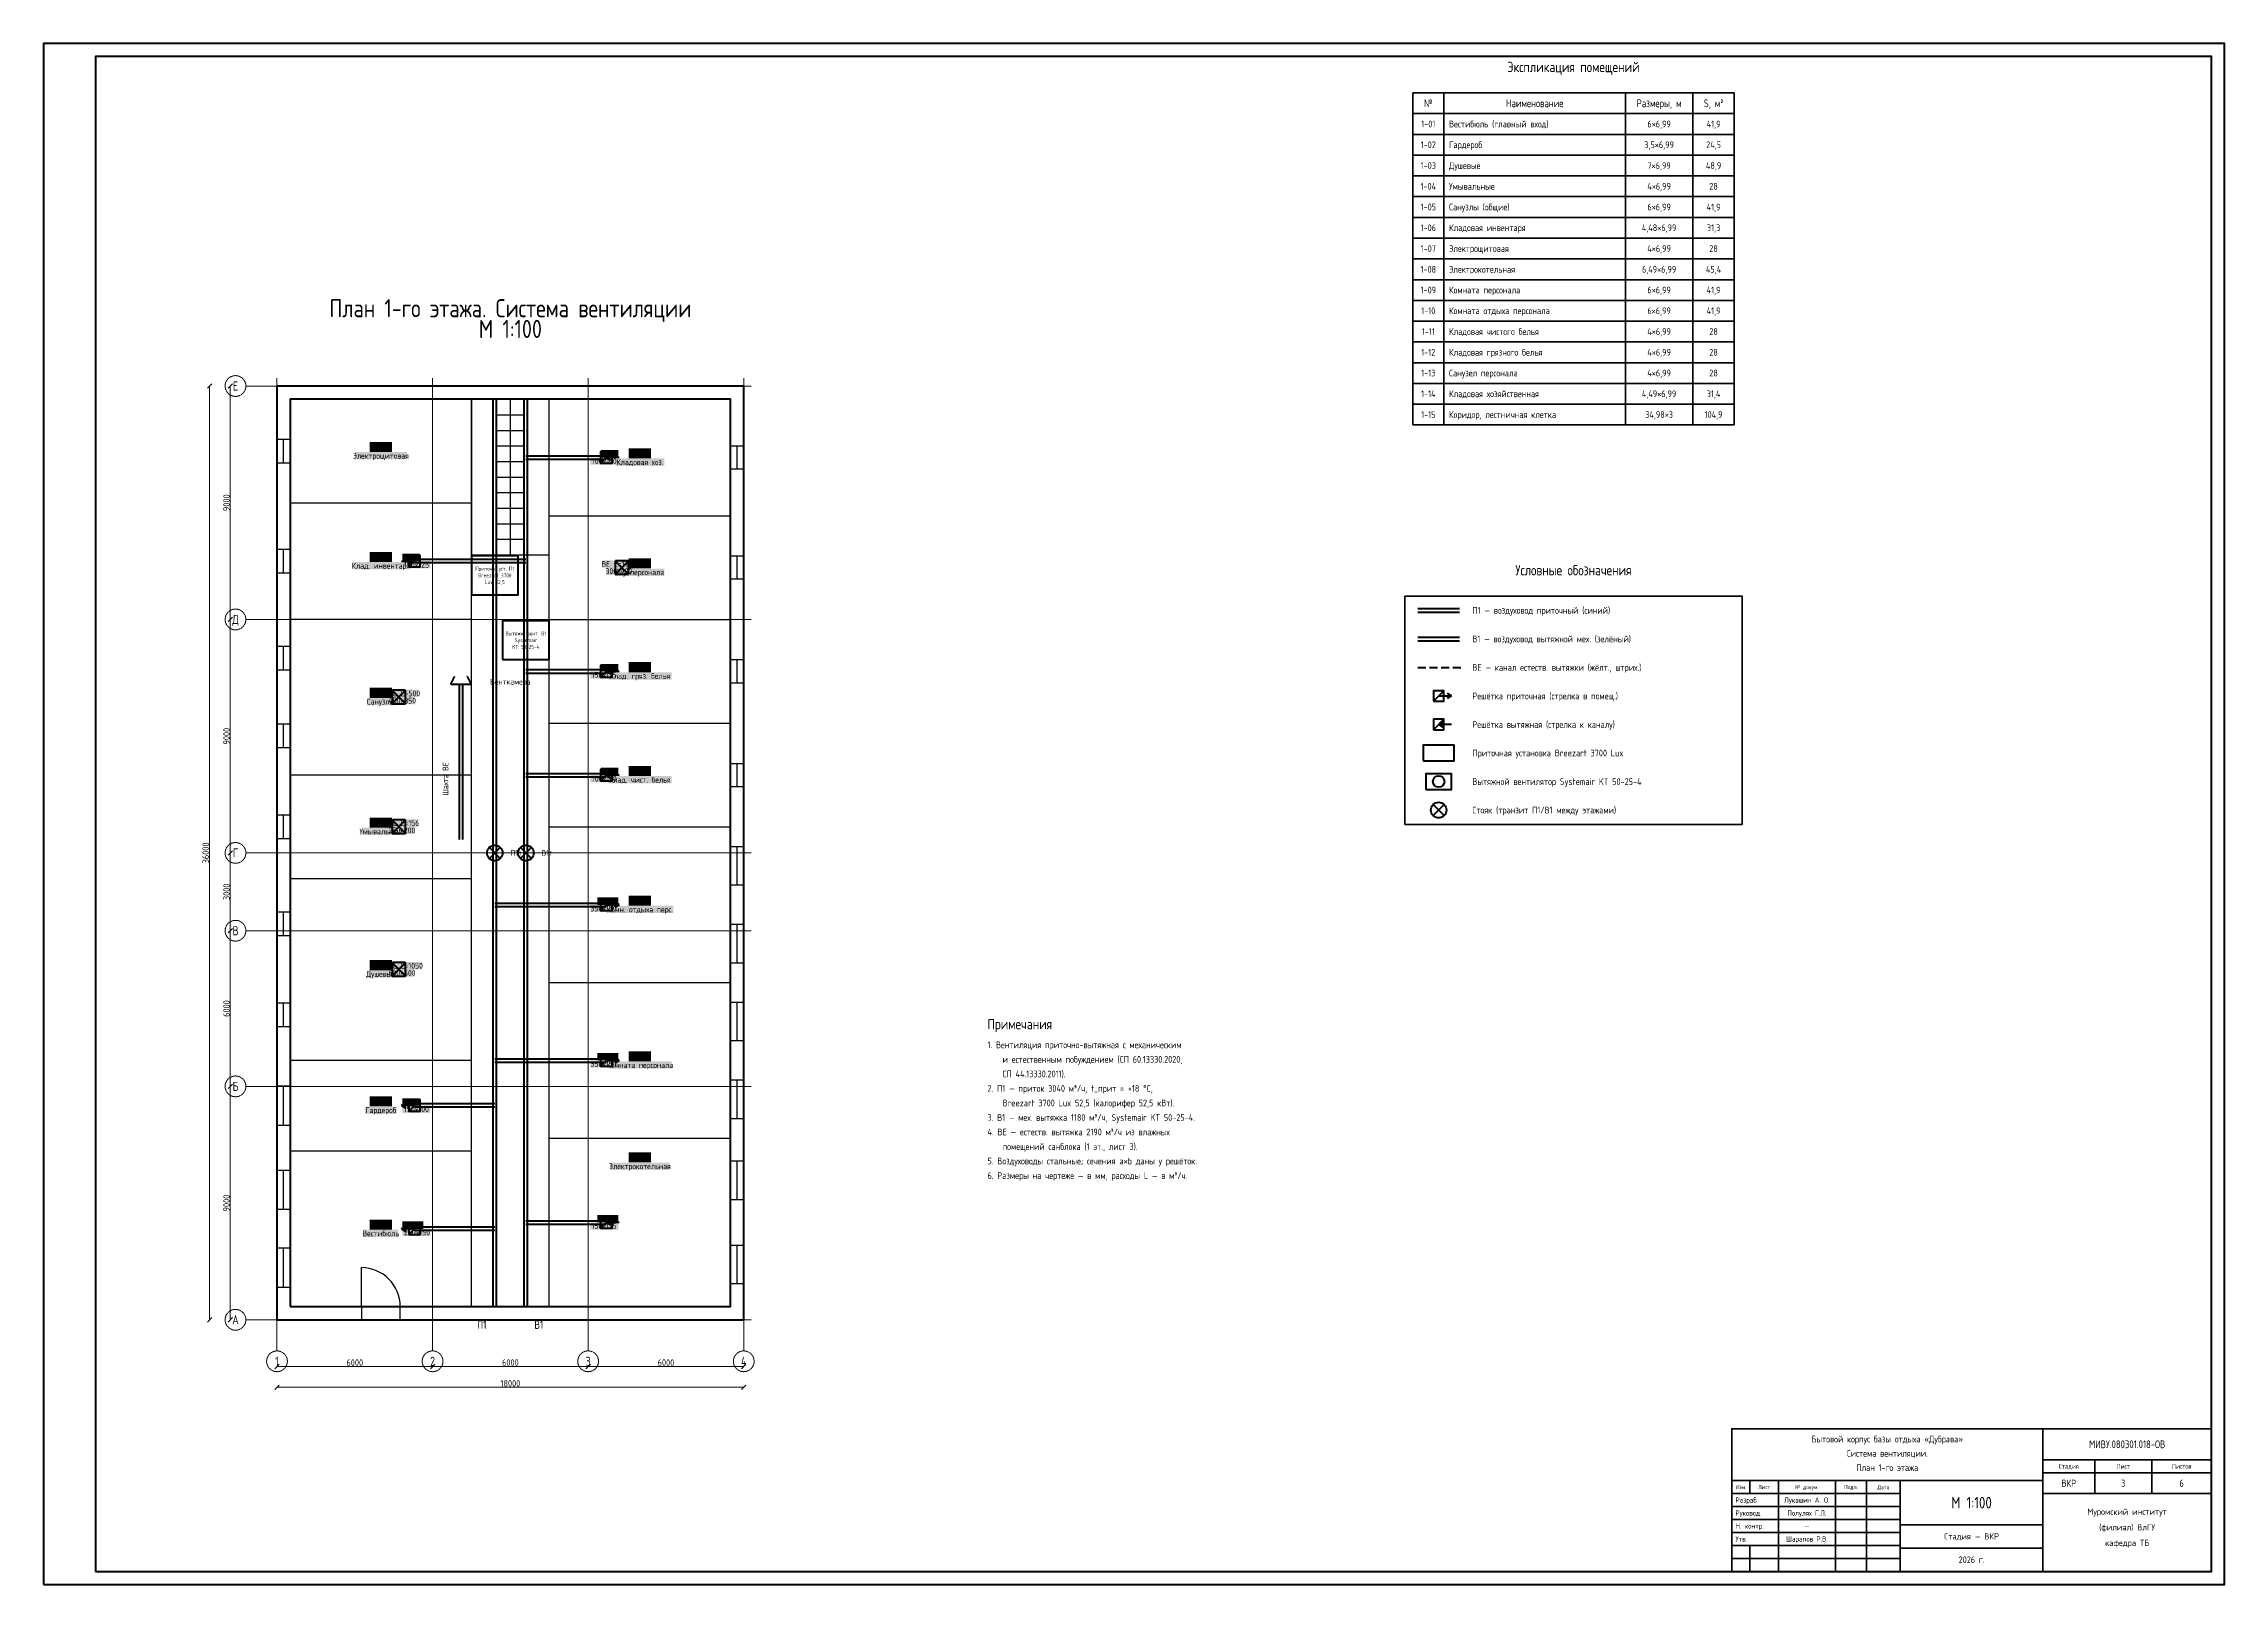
# Model space of a CAD drawing. Header units: millimetres. Extents: x 0 to 84100, y 0 to 59400.
import ezdxf
from ezdxf.enums import TextEntityAlignment as Align

# ---------------------------------------------------------------- set-up
doc = ezdxf.new("R2010")
doc.units = ezdxf.units.MM
doc.linetypes.add('DASHDOT', pattern=[3.556, 2.54, -0.508, 0, -0.508])
doc.linetypes.add('DASHED', pattern=[1.524, 1.27, -0.254])
for name, color, linetype, lineweight in [('DVERI', 3, 'CONTINUOUS', 25), ('OKNA', 5, 'CONTINUOUS', 25), ('OSI', 8, 'DASHDOT', 18), ('PEREG', 7, 'CONTINUOUS', 30), ('RAMKA', 7, 'CONTINUOUS', 35), ('RAMKA_T', 7, 'CONTINUOUS', 100), ('RAZMER', 8, 'CONTINUOUS', 18), ('STENY', 7, 'CONTINUOUS', 60), ('TEXT', 7, 'CONTINUOUS', 25), ('VENT_E', 2, 'DASHED', 50), ('VENT_P', 5, 'CONTINUOUS', 50), ('VENT_TXT', 7, 'CONTINUOUS', 18), ('VENT_V', 3, 'CONTINUOUS', 50)]:
    doc.layers.add(name, color=color, linetype=linetype, lineweight=lineweight)
doc.styles.add('GOST', font='gost_type_b.ttf')

msp = doc.modelspace()

# ---------------------------------------------------------------- linework, layer by layer
at = {"layer": 'DVERI'}
msp.add_line((12255, 10710), (12255, 12210), dxfattribs=at)
msp.add_lwpolyline([(12255, 10200), (13755, 10200), (13755, 10710), (12255, 10710), (12255, 10200)], dxfattribs=at)
msp.add_arc((12255, 10710), 1500, 0, 90, dxfattribs=at)
at = {"layer": 'OKNA'}
for p, q in [((9255, 43240), (9255, 44140)), ((26745, 42995), (26745, 43895)), ((9255, 39000), (9255, 39900)), ((26745, 38750), (26745, 39650)), ((9255, 35260), (9255, 36160)), ((26745, 34750), (26745, 35650)), ((9255, 32260), (9255, 33160)), ((26745, 30750), (26745, 31650)), ((9255, 28760), (9255, 29660)), ((26745, 26950), (26745, 28450)), ((9255, 25010), (9255, 25910)), ((26745, 23950), (26745, 25450)), ((9255, 21510), (9255, 22410)), ((26745, 20950), (26745, 22450)), ((26745, 17950), (26745, 19450)), ((9255, 17710), (9255, 19210)), ((26745, 14828), (26745, 16328)), ((9255, 14460), (9255, 15960)), ((9255, 11460), (9255, 12960)), ((26745, 11582), (26745, 13082))]:
    msp.add_line(p, q, dxfattribs=at)
for points in [[(9000, 43240), (9510, 43240), (9510, 44140), (9000, 44140), (9000, 43240)], [(27000, 42995), (26490, 42995), (26490, 43895), (27000, 43895), (27000, 42995)], [(9000, 39000), (9510, 39000), (9510, 39900), (9000, 39900), (9000, 39000)], [(27000, 38750), (26490, 38750), (26490, 39650), (27000, 39650), (27000, 38750)], [(9000, 35260), (9510, 35260), (9510, 36160), (9000, 36160), (9000, 35260)], [(27000, 34750), (26490, 34750), (26490, 35650), (27000, 35650), (27000, 34750)], [(9000, 32260), (9510, 32260), (9510, 33160), (9000, 33160), (9000, 32260)], [(27000, 30750), (26490, 30750), (26490, 31650), (27000, 31650), (27000, 30750)], [(9000, 28760), (9510, 28760), (9510, 29660), (9000, 29660), (9000, 28760)], [(27000, 26950), (26490, 26950), (26490, 28450), (27000, 28450), (27000, 26950)], [(9000, 25010), (9510, 25010), (9510, 25910), (9000, 25910), (9000, 25010)], [(27000, 23950), (26490, 23950), (26490, 25450), (27000, 25450), (27000, 23950)], [(9000, 21510), (9510, 21510), (9510, 22410), (9000, 22410), (9000, 21510)], [(27000, 20950), (26490, 20950), (26490, 22450), (27000, 22450), (27000, 20950)], [(27000, 17950), (26490, 17950), (26490, 19450), (27000, 19450), (27000, 17950)], [(9000, 17710), (9510, 17710), (9510, 19210), (9000, 19210), (9000, 17710)], [(27000, 14828), (26490, 14828), (26490, 16328), (27000, 16328), (27000, 14828)], [(9000, 14460), (9510, 14460), (9510, 15960), (9000, 15960), (9000, 14460)], [(9000, 11460), (9510, 11460), (9510, 12960), (9000, 12960), (9000, 11460)], [(27000, 11582), (26490, 11582), (26490, 13082), (27000, 13082), (27000, 11582)]]:
    msp.add_lwpolyline(points, dxfattribs=at)
at = {"layer": 'OSI'}
for p, q in [((9000, 9000), (9000, 46500)), ((15000, 9000), (15000, 46500)), ((21000, 9000), (21000, 46500)), ((27000, 9000), (27000, 46500)), ((7800, 46200), (27300, 46200)), ((7800, 37200), (27300, 37200)), ((7800, 28200), (27300, 28200)), ((7800, 25200), (27300, 25200)), ((7800, 19200), (27300, 19200)), ((7800, 10200), (27300, 10200))]:
    msp.add_line(p, q, dxfattribs=at)
for centre in [(7400, 46200), (7400, 37200), (7400, 28200), (7400, 25200), (7400, 19200), (7400, 10200), (9000, 8600), (15000, 8600), (21000, 8600), (27000, 8600)]:
    msp.add_circle(centre, 400, dxfattribs=at)
at = {"layer": 'PEREG'}
for p, q in [((9510, 45690), (16500, 45690)), ((16500, 10710), (16500, 45690)), ((18000, 39690), (18000, 45690)), ((19500, 10710), (19500, 45690)), ((19500, 45690), (26490, 45690)), ((17500, 45090), (18500, 45090)), ((17500, 44490), (18500, 44490)), ((17500, 43890), (18500, 43890)), ((17500, 43290), (18500, 43290)), ((17500, 42690), (18500, 42690)), ((17500, 42090), (18500, 42090)), ((9510, 41690), (16500, 41690)), ((17500, 41490), (18500, 41490)), ((17500, 40890), (18500, 40890)), ((19500, 41200), (26490, 41200)), ((17500, 40290), (18500, 40290)), ((9510, 37210), (16500, 37210)), ((19500, 37200), (26490, 37200)), ((19500, 33200), (26490, 33200)), ((9510, 31210), (16500, 31210)), ((19500, 29200), (26490, 29200)), ((9510, 27210), (16500, 27210)), ((19500, 23200), (26490, 23200)), ((9510, 20210), (16500, 20210)), ((19500, 17200), (26490, 17200)), ((9510, 16710), (16500, 16710))]:
    msp.add_line(p, q, dxfattribs=at)
msp.add_lwpolyline([(16500, 39690), (19500, 39690), (19500, 45690), (16500, 45690), (16500, 39690)], dxfattribs=at)
at = {"layer": 'RAMKA'}
for p, q in [((52800, 57500), (65200, 57500)), ((52800, 57500), (52800, 44700)), ((54000, 57500), (54000, 44700)), ((61000, 57500), (61000, 44700)), ((63600, 57500), (63600, 44700)), ((65200, 57500), (65200, 44700)), ((52800, 56700), (65200, 56700)), ((52800, 55900), (65200, 55900)), ((52800, 55100), (65200, 55100)), ((52800, 54300), (65200, 54300)), ((52800, 53500), (65200, 53500)), ((52800, 52700), (65200, 52700)), ((52800, 51900), (65200, 51900)), ((52800, 51100), (65200, 51100)), ((52800, 50300), (65200, 50300)), ((52800, 49500), (65200, 49500)), ((52800, 48700), (65200, 48700)), ((52800, 47900), (65200, 47900)), ((52800, 47100), (65200, 47100)), ((52800, 46300), (65200, 46300)), ((52800, 45500), (65200, 45500)), ((52800, 44700), (65200, 44700))]:
    msp.add_line(p, q, dxfattribs=at)
for points in [[(52500, 29300), (65500, 29300), (65500, 38100), (52500, 38100), (52500, 29300)], [(65100, 500), (83600, 500), (83600, 6000), (65100, 6000), (65100, 500)], [(65100, 4000), (77100, 4000), (77100, 6000), (65100, 6000), (65100, 4000)], [(77100, 4800), (83600, 4800), (83600, 6000), (77100, 6000), (77100, 4800)], [(77100, 4300), (79100, 4300), (79100, 4800), (77100, 4800), (77100, 4300)], [(77100, 3500), (79100, 3500), (79100, 4300), (77100, 4300), (77100, 3500)], [(79100, 4300), (81300, 4300), (81300, 4800), (79100, 4800), (79100, 4300)], [(79100, 3500), (81300, 3500), (81300, 4300), (79100, 4300), (79100, 3500)], [(81300, 4300), (83600, 4300), (83600, 4800), (81300, 4800), (81300, 4300)], [(81300, 3500), (83600, 3500), (83600, 4300), (81300, 4300), (81300, 3500)], [(65100, 3500), (65800, 3500), (65800, 4000), (65100, 4000), (65100, 3500)], [(65100, 3000), (66900, 3000), (66900, 3500), (65100, 3500), (65100, 3000)], [(65800, 3500), (66900, 3500), (66900, 4000), (65800, 4000), (65800, 3500)], [(66900, 3500), (69100, 3500), (69100, 4000), (66900, 4000), (66900, 3500)], [(66900, 3000), (69100, 3000), (69100, 3500), (66900, 3500), (66900, 3000)], [(69100, 3500), (70300, 3500), (70300, 4000), (69100, 4000), (69100, 3500)], [(69100, 3000), (70300, 3000), (70300, 3500), (69100, 3500), (69100, 3000)], [(70300, 3500), (71600, 3500), (71600, 4000), (70300, 4000), (70300, 3500)], [(70300, 3000), (71600, 3000), (71600, 3500), (70300, 3500), (70300, 3000)], [(71600, 2300), (77100, 2300), (77100, 4000), (71600, 4000), (71600, 2300)], [(77100, 500), (83600, 500), (83600, 3500), (77100, 3500), (77100, 500)], [(65100, 2500), (66900, 2500), (66900, 3000), (65100, 3000), (65100, 2500)], [(66900, 2500), (69100, 2500), (69100, 3000), (66900, 3000), (66900, 2500)], [(69100, 2500), (70300, 2500), (70300, 3000), (69100, 3000), (69100, 2500)], [(70300, 2500), (71600, 2500), (71600, 3000), (70300, 3000), (70300, 2500)], [(65100, 2000), (66900, 2000), (66900, 2500), (65100, 2500), (65100, 2000)], [(65100, 1500), (66900, 1500), (66900, 2000), (65100, 2000), (65100, 1500)], [(66900, 2000), (69100, 2000), (69100, 2500), (66900, 2500), (66900, 2000)], [(66900, 1500), (69100, 1500), (69100, 2000), (66900, 2000), (66900, 1500)], [(69100, 2000), (70300, 2000), (70300, 2500), (69100, 2500), (69100, 2000)], [(69100, 1500), (70300, 1500), (70300, 2000), (69100, 2000), (69100, 1500)], [(70300, 2000), (71600, 2000), (71600, 2500), (70300, 2500), (70300, 2000)], [(70300, 1500), (71600, 1500), (71600, 2000), (70300, 2000), (70300, 1500)], [(71600, 1400), (77100, 1400), (77100, 2300), (71600, 2300), (71600, 1400)], [(65100, 1000), (65800, 1000), (65800, 1500), (65100, 1500), (65100, 1000)], [(65100, 500), (65800, 500), (65800, 1000), (65100, 1000), (65100, 500)], [(65800, 1000), (66900, 1000), (66900, 1500), (65800, 1500), (65800, 1000)], [(65800, 500), (66900, 500), (66900, 1000), (65800, 1000), (65800, 500)], [(66900, 1000), (69100, 1000), (69100, 1500), (66900, 1500), (66900, 1000)], [(66900, 500), (69100, 500), (69100, 1000), (66900, 1000), (66900, 500)], [(69100, 1000), (70300, 1000), (70300, 1500), (69100, 1500), (69100, 1000)], [(69100, 500), (70300, 500), (70300, 1000), (69100, 1000), (69100, 500)], [(70300, 1000), (71600, 1000), (71600, 1500), (70300, 1500), (70300, 1000)], [(70300, 500), (71600, 500), (71600, 1000), (70300, 1000), (70300, 500)], [(71600, 500), (77100, 500), (77100, 1400), (71600, 1400), (71600, 500)]]:
    msp.add_lwpolyline(points, dxfattribs=at)
at = {"layer": 'RAMKA_T'}
for points in [[(0, 0), (84100, 0), (84100, 59400), (0, 59400), (0, 0)], [(2000, 500), (83600, 500), (83600, 58900), (2000, 58900), (2000, 500)]]:
    msp.add_lwpolyline(points, dxfattribs=at)
at = {"layer": 'RAZMER'}
for p, q in [((6315, 46115), (6485, 46285)), ((7115, 46115), (7285, 46285)), ((6400, 10200), (6400, 46200)), ((7200, 10200), (7200, 46200)), ((7115, 37115), (7285, 37285)), ((7115, 28115), (7285, 28285)), ((7115, 25115), (7285, 25285)), ((7115, 19115), (7285, 19285)), ((6315, 10115), (6485, 10285)), ((7115, 10115), (7285, 10285)), ((8915, 8315), (9085, 8485)), ((14915, 8315), (15085, 8485)), ((20915, 8315), (21085, 8485)), ((26915, 8315), (27085, 8485)), ((8915, 7515), (9085, 7685)), ((9000, 8400), (27000, 8400)), ((9000, 7600), (27000, 7600)), ((26915, 7515), (27085, 7685))]:
    msp.add_line(p, q, dxfattribs=at)
at = {"layer": 'STENY'}
for points in [[(9000, 10200), (27000, 10200), (27000, 46200), (9000, 46200), (9000, 10200)], [(9510, 10710), (26490, 10710), (26490, 45690), (9510, 45690), (9510, 10710)]]:
    msp.add_lwpolyline(points, dxfattribs=at)
at = {"layer": 'TEXT', "true_color": 0xffffff}
for points in [[(12573, 43655), (13437, 43655), (12573, 44045), (13437, 44045)], [(22563, 43410), (23427, 43410), (22563, 43800), (23427, 43800)], [(11990, 43367), (14020, 43367), (11990, 43653), (14020, 43653)], [(22048, 43122), (23942, 43122), (22048, 43408), (23942, 43408)], [(12573, 39415), (13437, 39415), (12573, 39805), (13437, 39805)], [(22563, 39165), (23427, 39165), (22563, 39555), (23427, 39555)], [(11922, 39127), (14088, 39127), (11922, 39413), (14088, 39413)], [(22048, 38877), (23942, 38877), (22048, 39163), (23942, 39163)], [(22563, 35165), (23427, 35165), (22563, 35555), (23427, 35555)], [(12573, 34175), (13437, 34175), (12573, 34565), (13437, 34565)], [(21776, 34877), (24214, 34877), (21776, 35163), (24214, 35163)], [(12468, 33887), (13542, 33887), (12468, 34173), (13542, 34173)], [(21776, 30877), (24214, 30877), (21776, 31163), (24214, 31163)], [(22563, 31165), (23427, 31165), (22563, 31555), (23427, 31555)], [(12573, 29175), (13437, 29175), (12573, 29565), (13437, 29565)], [(12263, 28887), (13747, 28887), (12263, 29173), (13747, 29173)], [(21707, 25877), (24283, 25877), (21707, 26163), (24283, 26163)], [(22563, 26165), (23427, 26165), (22563, 26555), (23427, 26555)], [(12468, 23387), (13542, 23387), (12468, 23673), (13542, 23673)], [(12573, 23675), (13437, 23675), (12573, 24065), (13437, 24065)], [(22563, 20165), (23427, 20165), (22563, 20555), (23427, 20555)], [(21776, 19877), (24214, 19877), (21776, 20163), (24214, 20163)], [(12573, 18425), (13437, 18425), (12573, 18815), (13437, 18815)], [(12399, 18137), (13611, 18137), (12399, 18423), (13611, 18423)], [(21844, 15977), (24146, 15977), (21844, 16263), (24146, 16263)], [(22563, 16265), (23427, 16265), (22563, 16655), (23427, 16655)], [(12331, 13387), (13679, 13387), (12331, 13673), (13679, 13673)], [(12573, 13675), (13437, 13675), (12573, 14065), (13437, 14065)]]:
    msp.add_solid(points, dxfattribs=at)
at = {"layer": 'VENT_E'}
for p, q in [((22040, 38940), (22560, 39460)), ((22040, 39460), (22560, 38940)), ((53000, 35350), (53300, 35350)), ((53450, 35350), (53750, 35350)), ((53900, 35350), (54200, 35350)), ((54350, 35350), (54650, 35350)), ((15700, 34700), (15850, 35000)), ((15700, 34700), (16500, 34700)), ((16035, 28700), (16035, 34700)), ((16165, 28700), (16165, 34700)), ((16500, 34700), (16350, 35000)), ((13440, 33950), (13960, 34470)), ((13440, 34470), (13960, 33950)), ((13440, 28950), (13960, 29470)), ((13440, 29470), (13960, 28950)), ((13440, 23450), (13960, 23970)), ((13440, 23970), (13960, 23450))]:
    msp.add_line(p, q, dxfattribs=at)
for points in [[(22040, 38940), (22560, 38940), (22560, 39460), (22040, 39460), (22040, 38940)], [(13440, 33950), (13960, 33950), (13960, 34470), (13440, 34470), (13440, 33950)], [(13440, 28950), (13960, 28950), (13960, 29470), (13440, 29470), (13440, 28950)], [(13440, 23450), (13960, 23450), (13960, 23970), (13440, 23970), (13440, 23450)]]:
    msp.add_lwpolyline(points, dxfattribs=at)
at = {"layer": 'VENT_P'}
for p, q in [((17335, 10710), (17335, 45690)), ((17465, 10710), (17465, 45690)), ((53000, 37620), (54600, 37620)), ((53000, 37480), (54600, 37480)), ((53600, 34050), (54000, 34450)), ((53800, 34250), (54300, 34250)), ((54300, 34250), (54127, 34350)), ((54300, 34250), (54127, 34150)), ((53590, 29640), (54010, 30060)), ((53590, 30060), (54010, 29640)), ((17190, 27990), (17610, 28410)), ((17190, 28410), (17610, 27990)), ((17400, 26265), (21700, 26265)), ((17400, 26135), (21700, 26135)), ((21480, 25980), (21920, 26420)), ((21700, 26200), (22200, 26200)), ((22200, 26200), (22027, 26300)), ((22200, 26200), (22027, 26100)), ((17400, 20265), (21700, 20265)), ((21480, 19980), (21920, 20420)), ((21700, 20200), (22200, 20200)), ((22200, 20200), (22027, 20300)), ((22200, 20200), (22027, 20100)), ((17400, 20135), (21700, 20135)), ((13800, 18460), (13973, 18560)), ((14080, 18240), (14520, 18680)), ((17400, 18525), (14300, 18525)), ((14300, 18460), (13800, 18460)), ((13800, 18460), (13973, 18360)), ((17400, 18395), (14300, 18395)), ((13800, 13710), (13973, 13810)), ((14300, 13710), (13800, 13710)), ((13800, 13710), (13973, 13610)), ((14080, 13490), (14520, 13930)), ((17400, 13775), (14300, 13775)), ((17400, 13645), (14300, 13645))]:
    msp.add_line(p, q, dxfattribs=at)
for points in [[(16500, 38150), (18300, 38150), (18300, 39650), (16500, 39650), (16500, 38150)], [(53600, 34050), (54000, 34050), (54000, 34450), (53600, 34450), (53600, 34050)], [(53200, 31750), (54400, 31750), (54400, 32350), (53200, 32350), (53200, 31750)], [(21480, 25980), (21920, 25980), (21920, 26420), (21480, 26420), (21480, 25980)], [(21480, 19980), (21920, 19980), (21920, 20420), (21480, 20420), (21480, 19980)], [(14080, 18240), (14520, 18240), (14520, 18680), (14080, 18680), (14080, 18240)], [(14080, 13490), (14520, 13490), (14520, 13930), (14080, 13930), (14080, 13490)]]:
    msp.add_lwpolyline(points, dxfattribs=at)
for centre in [(53800, 29850), (17400, 28200)]:
    msp.add_circle(centre, 300, dxfattribs=at)
at = {"layer": 'VENT_TXT', "true_color": 0xffffff}
for points in [[(21085, 43162), (22160, 43162), (21085, 43448), (22160, 43448)], [(21494, 43442), (22160, 43442), (21494, 43728), (22160, 43728)], [(13840, 39447), (14506, 39447), (13840, 39733), (14506, 39733)], [(13840, 39167), (14915, 39167), (13840, 39453), (14915, 39453)], [(21549, 39197), (22760, 39197), (21549, 39483), (22760, 39483)], [(21685, 38917), (22760, 38917), (21685, 39203), (22760, 39203)], [(21494, 35197), (22160, 35197), (21494, 35483), (22160, 35483)], [(13240, 34207), (14451, 34207), (13240, 34493), (14451, 34493)], [(21085, 34917), (22160, 34917), (21085, 35203), (22160, 35203)], [(13240, 33927), (14315, 33927), (13240, 34213), (14315, 34213)], [(21085, 30917), (22160, 30917), (21085, 31203), (22160, 31203)], [(21494, 31197), (22160, 31197), (21494, 31483), (22160, 31483)], [(13240, 29207), (14451, 29207), (13240, 29493), (14451, 29493)], [(13240, 28927), (14315, 28927), (13240, 29213), (14315, 29213)], [(21085, 25917), (22160, 25917), (21085, 26203), (22160, 26203)], [(21358, 26197), (22160, 26197), (21358, 26483), (22160, 26483)], [(13240, 23707), (14588, 23707), (13240, 23993), (14588, 23993)], [(13240, 23427), (14315, 23427), (13240, 23713), (14315, 23713)], [(21085, 19917), (22160, 19917), (21085, 20203), (22160, 20203)], [(21358, 20197), (22160, 20197), (21358, 20483), (22160, 20483)], [(13840, 18457), (14506, 18457), (13840, 18743), (14506, 18743)], [(13840, 18177), (14915, 18177), (13840, 18463), (14915, 18463)], [(13840, 13707), (14642, 13707), (13840, 13993), (14642, 13993)], [(13840, 13427), (14915, 13427), (13840, 13713), (14915, 13713)], [(21085, 13672), (22160, 13672), (21085, 13958), (22160, 13958)], [(21358, 13952), (22160, 13952), (21358, 14238), (22160, 14238)]]:
    msp.add_solid(points, dxfattribs=at)
at = {"layer": 'VENT_V'}
for p, q in [((18535, 10710), (18535, 45690)), ((18665, 10710), (18665, 45690)), ((18600, 43510), (21700, 43510)), ((18600, 43380), (21700, 43380)), ((21480, 43225), (21920, 43665)), ((21700, 43445), (21873, 43545)), ((22200, 43445), (21700, 43445)), ((21700, 43445), (21873, 43345)), ((14080, 39230), (14520, 39670)), ((14300, 39450), (14127, 39550)), ((13800, 39450), (14300, 39450)), ((14300, 39450), (14127, 39350)), ((18600, 39515), (14300, 39515)), ((18600, 39385), (14300, 39385)), ((53000, 36520), (54600, 36520)), ((53000, 36380), (54600, 36380)), ((21480, 34980), (21920, 35420)), ((18600, 35265), (21700, 35265)), ((18600, 35135), (21700, 35135)), ((21700, 35200), (21873, 35300)), ((22200, 35200), (21700, 35200)), ((21700, 35200), (21873, 35100)), ((53600, 32950), (54000, 33350)), ((53800, 33150), (53973, 33250)), ((54300, 33150), (53800, 33150)), ((53800, 33150), (53973, 33050)), ((18600, 31265), (21700, 31265)), ((18600, 31135), (21700, 31135)), ((21480, 30980), (21920, 31420)), ((21700, 31200), (21873, 31300)), ((22200, 31200), (21700, 31200)), ((21700, 31200), (21873, 31100)), ((18390, 27990), (18810, 28410)), ((18390, 28410), (18810, 27990)), ((18600, 14020), (21700, 14020)), ((18600, 13890), (21700, 13890)), ((21480, 13735), (21920, 14175)), ((21700, 13955), (21873, 14055)), ((22200, 13955), (21700, 13955)), ((21700, 13955), (21873, 13855))]:
    msp.add_line(p, q, dxfattribs=at)
for points in [[(21480, 43225), (21920, 43225), (21920, 43665), (21480, 43665), (21480, 43225)], [(14080, 39230), (14520, 39230), (14520, 39670), (14080, 39670), (14080, 39230)], [(17700, 35650), (19500, 35650), (19500, 37150), (17700, 37150), (17700, 35650)], [(21480, 34980), (21920, 34980), (21920, 35420), (21480, 35420), (21480, 34980)], [(53600, 32950), (54000, 32950), (54000, 33350), (53600, 33350), (53600, 32950)], [(21480, 30980), (21920, 30980), (21920, 31420), (21480, 31420), (21480, 30980)], [(53300, 30650), (54300, 30650), (54300, 31250), (53300, 31250), (53300, 30650)], [(21480, 13735), (21920, 13735), (21920, 14175), (21480, 14175), (21480, 13735)]]:
    msp.add_lwpolyline(points, dxfattribs=at)
for centre, radius in [((53800, 30950), 220), ((18600, 28200), 300)]:
    msp.add_circle(centre, radius, dxfattribs=at)

# ---------------------------------------------------------------- texts
at = {"layer": 'RAMKA', "style": 'GOST'}
for s, height, p in [('Бытовой корпус базы отдыха «Дубрава»', 260, (71100, 5600)), ('Система вентиляции.', 260, (71100, 5050)), ('МИВУ.080301.018-ОВ', 300, (80350, 5400)), ('План 1-го этажа', 260, (71100, 4500)), ('Стадия', 180, (78100, 4550)), ('Лист', 180, (80200, 4550)), ('Листов', 180, (82450, 4550)), ('Изм.', 160, (65450, 3750)), ('Лист', 160, (66350, 3750)), ('№ докум.', 160, (68000, 3750)), ('Подп.', 160, (69700, 3750)), ('Дата', 160, (70950, 3750)), ('М 1:100', 450, (74350, 3150)), ('ВКР', 280, (78100, 3900)), ('3', 280, (80200, 3900)), ('6', 280, (82450, 3900)), ('Лукашин А. О.', 200, (68000, 3250)), ('Полулях Г.Л.', 200, (68000, 2750)), ('Муромский институт', 240, (80350, 2800)), ('Шарапов Р.В.', 200, (68000, 1750)), ('—', 200, (68000, 2250)), ('Стадия — ВКР', 240, (74350, 1850)), ('(филиал) ВлГУ', 240, (80350, 2200)), ('кафедра ТБ', 240, (80350, 1600)), ('2026 г.', 260, (74350, 950))]:
    msp.add_text(s, height=height, dxfattribs=at).set_placement(p, align=Align.MIDDLE_CENTER)
for s, p in [('Разраб.', (65250, 3250)), ('Руковод.', (65250, 2750)), ('Утв.', (65250, 1750)), ('Н. контр.', (65250, 2250))]:
    msp.add_text(s, height=200, dxfattribs=at).set_placement(p, align=Align.MIDDLE_LEFT)
at = {"layer": 'RAZMER', "style": 'GOST'}
for s, p in [('9000', (7050, 41700)), ('9000', (7050, 32700)), ('36000', (6250, 28200)), ('3000', (7050, 26700)), ('6000', (7050, 22200)), ('9000', (7050, 14700))]:
    msp.add_text(s, height=250, rotation=90, dxfattribs=at).set_placement(p, align=Align.MIDDLE_CENTER)
for s, p in [('6000', (12000, 8550)), ('6000', (18000, 8550)), ('6000', (24000, 8550)), ('18000', (18000, 7750))]:
    msp.add_text(s, height=250, dxfattribs=at).set_placement(p, align=Align.MIDDLE_CENTER)
at = {"layer": 'TEXT', "style": 'GOST'}
for s, height, p in [('Экспликация помещений', 400, (59000, 58500)), ('№', 300, (53400, 57100)), ('Наименование', 300, (57500, 57100)), ('Размеры, м', 300, (62300, 57100)), ('S, м²', 300, (64400, 57100)), ('1-01', 260, (53400, 56300)), ('6×6,99', 260, (62300, 56300)), ('41,9', 260, (64400, 56300)), ('1-02', 260, (53400, 55500)), ('3,5×6,99', 260, (62300, 55500)), ('24,5', 260, (64400, 55500)), ('1-03', 260, (53400, 54700)), ('7×6,99', 260, (62300, 54700)), ('48,9', 260, (64400, 54700)), ('1-04', 260, (53400, 53900)), ('4×6,99', 260, (62300, 53900)), ('28', 260, (64400, 53900)), ('1-05', 260, (53400, 53100)), ('6×6,99', 260, (62300, 53100)), ('41,9', 260, (64400, 53100)), ('1-06', 260, (53400, 52300)), ('4,48×6,99', 260, (62300, 52300)), ('31,3', 260, (64400, 52300)), ('1-07', 260, (53400, 51500)), ('4×6,99', 260, (62300, 51500)), ('28', 260, (64400, 51500)), ('1-08', 260, (53400, 50700)), ('6,49×6,99', 260, (62300, 50700)), ('45,4', 260, (64400, 50700)), ('1-09', 260, (53400, 49900)), ('6×6,99', 260, (62300, 49900)), ('41,9', 260, (64400, 49900)), ('План 1-го этажа. Система вентиляции', 700, (18000, 49200)), ('1-10', 260, (53400, 49100)), ('6×6,99', 260, (62300, 49100)), ('41,9', 260, (64400, 49100)), ('М 1:100', 700, (18000, 48400)), ('1-11', 260, (53400, 48300)), ('4×6,99', 260, (62300, 48300)), ('28', 260, (64400, 48300)), ('1-12', 260, (53400, 47500)), ('4×6,99', 260, (62300, 47500)), ('28', 260, (64400, 47500)), ('Е', 350, (7400, 46200)), ('1-13', 260, (53400, 46700)), ('4×6,99', 260, (62300, 46700)), ('28', 260, (64400, 46700)), ('1-14', 260, (53400, 45900)), ('4,49×6,99', 260, (62300, 45900)), ('31,4', 260, (64400, 45900)), ('1-15', 260, (53400, 45100)), ('34,98×3', 260, (62300, 45100)), ('104,9', 260, (64400, 45100)), ('1-07', 300, (13005, 43850)), ('1-14', 300, (22995, 43605)), ('Электрощитовая', 220, (13005, 43510)), ('Кладовая хоз.', 220, (22995, 43265)), ('1-06', 300, (13005, 39610)), ('Клад. инвентаря', 220, (13005, 39270)), ('С/у персонала', 220, (22995, 39020)), ('1-13', 300, (22995, 39360)), ('Условные обозначения', 400, (59000, 39100)), ('Д', 350, (7400, 37200)), ('1-12', 300, (22995, 35360)), ('1-05', 300, (13005, 34370)), ('Клад. гряз. белья', 220, (22995, 35020)), ('Санузлы', 220, (13005, 34030)), ('Клад. чист. белья', 220, (22995, 31020)), ('1-11', 300, (22995, 31360)), ('1-04', 300, (13005, 29370)), ('Умывальные', 220, (13005, 29030)), ('Г', 350, (7400, 28200)), ('Комн. отдыха перс.', 220, (22995, 26020)), ('1-10', 300, (22995, 26360)), ('В', 350, (7400, 25200)), ('Душевые', 220, (13005, 23530)), ('1-03', 300, (13005, 23870)), ('1-09', 300, (22995, 20360)), ('Б', 350, (7400, 19200)), ('Комната персонала', 220, (22995, 20020)), ('1-02', 300, (13005, 18620)), ('Гардероб', 220, (13005, 18280)), ('Электрокотельная', 220, (22995, 16120)), ('1-08', 300, (22995, 16460)), ('Вестибюль', 220, (13005, 13530)), ('1-01', 300, (13005, 13870)), ('А', 350, (7400, 10200)), ('1', 350, (9000, 8600)), ('2', 350, (15000, 8600)), ('3', 350, (21000, 8600)), ('4', 350, (27000, 8600))]:
    msp.add_text(s, height=height, dxfattribs=at).set_placement(p, align=Align.MIDDLE_CENTER)
for s, height, p in [('Вестибюль (главный вход)', 260, (54200, 56300)), ('Гардероб', 260, (54200, 55500)), ('Душевые', 260, (54200, 54700)), ('Умывальные', 260, (54200, 53900)), ('Санузлы (общие)', 260, (54200, 53100)), ('Кладовая инвентаря', 260, (54200, 52300)), ('Электрощитовая', 260, (54200, 51500)), ('Электрокотельная', 260, (54200, 50700)), ('Комната персонала', 260, (54200, 49900)), ('Комната отдыха персонала', 260, (54200, 49100)), ('Кладовая чистого белья', 260, (54200, 48300)), ('Кладовая грязного белья', 260, (54200, 47500)), ('Санузел персонала', 260, (54200, 46700)), ('Кладовая хозяйственная', 260, (54200, 45900)), ('Коридор, лестничная клетка', 260, (54200, 45100)), ('П1 — воздуховод приточный (синий)', 260, (55100, 37550)), ('В1 — воздуховод вытяжной мех. (зелёный)', 260, (55100, 36450)), ('ВЕ — канал естеств. вытяжки (жёлт., штрих.)', 260, (55100, 35350)), ('Решётка приточная (стрелка в помещ.)', 260, (55100, 34250)), ('Решётка вытяжная (стрелка к каналу)', 260, (55100, 33150)), ('Приточная установка Breezart 3700 Lux', 260, (55100, 32050)), ('Вытяжной вентилятор Systemair KT 50-25-4', 260, (55100, 30950)), ('Стояк (транзит П1/В1 между этажами)', 260, (55100, 29850)), ('Примечания', 400, (36400, 21600)), ('1. Вентиляция приточно-вытяжная с механическим', 260, (36400, 20800)), ('    и естественным побуждением (СП 60.13330.2020,', 260, (36400, 20240)), ('    СП 44.13330.2011).', 260, (36400, 19680)), ('2. П1 — приток 3040 м³/ч, t_прит = +18 °C,', 260, (36400, 19120)), ('    Breezart 3700 Lux 52,5 (калорифер 52,5 кВт).', 260, (36400, 18560)), ('3. В1 — мех. вытяжка 1180 м³/ч, Systemair KT 50-25-4.', 260, (36400, 18000)), ('4. ВЕ — естеств. вытяжка 2190 м³/ч из влажных', 260, (36400, 17440)), ('    помещений санблока (1 эт., лист 3).', 260, (36400, 16880)), ('5. Воздуховоды стальные; сечения a×b даны у решёток.', 260, (36400, 16320)), ('6. Размеры на чертеже — в мм, расходы L — в м³/ч.', 260, (36400, 15760))]:
    msp.add_text(s, height=height, dxfattribs=at).set_placement(p, align=Align.MIDDLE_LEFT)
at = {"layer": 'VENT_TXT', "style": 'GOST'}
for s, p in [('100×100', (22100, 43305)), ('L=44', (22100, 43585)), ('ВЕ L=175', (22700, 39340)), ('300×200', (22700, 39060)), ('L=78', (22100, 35340)), ('150×125', (22100, 35060)), ('100×100', (22100, 31060)), ('L=39', (22100, 31340)), ('350×150', (22100, 26060)), ('L=300', (22100, 26340)), ('L=240', (22100, 20340)), ('350×150', (22100, 20060)), ('150×125', (22100, 13815)), ('L=136', (22100, 14095))]:
    msp.add_text(s, height=220, dxfattribs=at).set_placement(p, align=Align.MIDDLE_RIGHT)
for s, p in [('L=48', (13900, 39590)), ('150×125', (13900, 39310)), ('450×350', (13300, 34070)), ('ВЕ L=500', (13300, 34350)), ('ВЕ L=156', (13300, 29350)), ('250×200', (13300, 29070)), ('П1↑', (18000, 28200)), ('В1↑', (19200, 28200)), ('600×500', (13300, 23570)), ('ВЕ L=1050', (13300, 23850)), ('L=68', (13900, 18600)), ('150×100', (13900, 18320)), ('250×150', (13900, 13570)), ('L=117', (13900, 13850))]:
    msp.add_text(s, height=220, dxfattribs=at).set_placement(p, align=Align.MIDDLE_LEFT)
for s, height, p in [('Приточн. уст. П1', 150, (17400, 39160)), ('Breezart 3700', 150, (17400, 38900)), ('Lux 52,5', 150, (17400, 38640)), ('Вытяжн. вент. В1', 150, (18600, 36660)), ('KT 50-25-4', 150, (18600, 36140)), ('Systemair', 150, (18600, 36400)), ('Венткамера', 220, (18000, 34800)), ('П1', 320, (16900, 10010)), ('В1', 320, (19100, 10010))]:
    msp.add_text(s, height=height, dxfattribs=at).set_placement(p, align=Align.MIDDLE_CENTER)
msp.add_text('Шахта ВЕ', height=220, rotation=90, dxfattribs=at).set_placement((15500, 31700), align=Align.MIDDLE_RIGHT)

doc.saveas('drawing.dxf')
